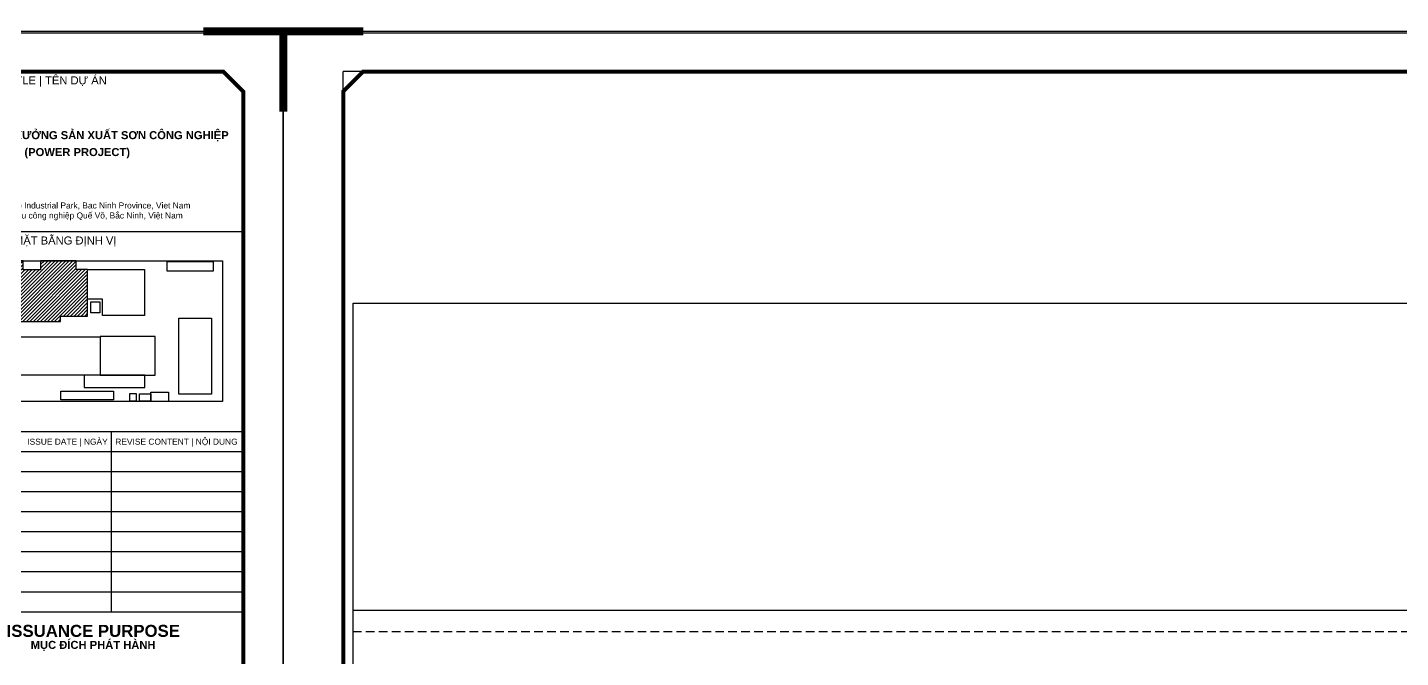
# Model space of a CAD drawing. Header units: inches. Extents: x 340055 to 349452, y -34649 to -30845.
# Drawn here: x 348237.1 to 348635.1, y -33529.2 to -33346.7 of the extents above; entities that cross this region are included whole.
import ezdxf

# ---------------------------------------------------------------- set-up
doc = ezdxf.new("R2010")
doc.units = ezdxf.units.IN
doc.header["$MEASUREMENT"] = 0
doc.linetypes.add('HIDDEN', pattern=[0.375, 0.25, -0.125])
doc.layers.add('3', color=3, linetype='Continuous')
doc.layers.add('NET IN', color=3, linetype='Continuous')
for name, color, linetype, lineweight in [('TL-TIILE BLOCK A2$0$TL-TITLE BLOCK - TEXT @ 1', 7, 'Continuous', 25), ('TL-TIILE BLOCK A2$0$TL-TITLE BLOCK 1', 7, 'Continuous', 50), ('TL-TIILE BLOCK A2$0$TL-TITLE BLOCK 2', 7, 'Continuous', 25), ('TL-TITLE BLOCK - TEXT', 7, 'Continuous', 25)]:
    doc.layers.add(name, color=color, linetype=linetype, lineweight=lineweight)
doc.styles.add('TL-TIILE BLOCK A2$0$MEP-TEXT T.BLOCK 1', font='arial.ttf', dxfattribs={"height": 1.5})
doc.styles.add('TL-TIILE BLOCK A2$0$MEP-TEXT T.BLOCK 2', font='arial.ttf')
doc.styles.add('TL-TIILE BLOCK A2$0$MEP-TEXT T.BLOCK 3', font='arial.ttf', dxfattribs={"height": 3})

# ---------------------------------------------------------------- blocks, each defined once
blk = doc.blocks.new('kt kien truc 1')
at = {"layer": 'TL-TITLE BLOCK - TEXT', "ltscale": 5}
h = blk.add_hatch(dxfattribs=at)
h.set_pattern_fill('ANSI31', color=252, scale=5)
h.set_pattern_definition([(45, (0.6056589822655951, 1.008431430836026), (-0.4419417382415922, 0.4419417382415922), [])])
h.paths.add_polyline_path([(545.1177861023643, 360.5188746352139), (542.2223066576844, 360.5188746352139), (542.2223066576844, 362.7441854701592), (533.3820605613091, 362.7441854701592), (533.3820605613091, 360.489272985706), (528.9963997413324, 360.489272985706), (528.9963997413324, 362.7441854701592), (520.1529842012496, 362.7441854701592), (520.1529842012496, 360.489272985706), (516.807868826867, 360.489272985706), (516.807868826867, 352.5540765176358), (513.2383765987797, 352.5560307979113), (513.2383765987797, 348.1560257390624), (516.7033966225081, 348.1560257390624), (516.7033984195259, 347.5972761715466), (538.3249932594535, 347.5972761715466), (538.3249932594535, 348.9171593409388), (545.1177861023643, 348.9171593409388)])
at = {"layer": 'Defpoints'}
for p in [(20, 410), (15, 405)]:
    blk.add_line(p, (15, 410), dxfattribs=at)
at = {"layer": 'Defpoints', "color": 8, "const_width": 2}
for points in [[(0, 400), (0, 420), (20, 420)], [(594, 400), (594, 420), (574, 420)]]:
    blk.add_lwpolyline(points, dxfattribs=at)
at = {"layer": 'Defpoints', "color": 8}
blk.add_lwpolyline([(0, 0), (594, 0), (594, 420), (0, 420)], close=True, dxfattribs=at)
at = {"layer": 'TL-TIILE BLOCK A2$0$TL-TITLE BLOCK 1', "const_width": 1}
blk.add_lwpolyline([(20, 10), (579, 10), (584, 15), (584, 405), (579, 410), (20, 410), (15, 405), (15, 15)], close=True, dxfattribs=at)
at = {"layer": 'TL-TIILE BLOCK A2$0$TL-TITLE BLOCK 2'}
for p, q in [((584, 370), (509, 370)), ((584, 320), (509, 320)), ((584, 320), (509, 320)), ((551, 320), (551, 275)), ((584, 315), (509, 315)), ((584, 310), (509, 310)), ((584, 305), (509, 305)), ((584, 300), (509, 300)), ((584, 295), (509, 295)), ((584, 290), (509, 290)), ((584, 285), (509, 285)), ((584, 280), (509, 280)), ((584, 275), (509, 275))]:
    blk.add_line(p, q, dxfattribs=at)
at = {"layer": 'TL-TITLE BLOCK - TEXT'}
for points in [[(513.0843749086725, 362.7441854701592), (578.8247749086495, 362.7441854701592), (578.8247749086495, 327.5695950043512), (513.0843749086725, 327.5695950043512)], [(565.0197749086492, 362.5901854701592), (576.4597749086479, 362.5901854701592), (576.4597749086479, 360.1701854701591), (565.0197749086492, 360.1701854701591)], [(545.9193340437341, 352.4767265426361), (548.1417643045697, 352.4767265426361), (548.1417643045697, 349.709275947921), (545.9193340437341, 349.709275947921)], [(567.9435752685094, 348.4325254701591), (576.1077749086489, 348.4325254701591), (576.1077749086489, 329.4465254701593), (567.9435752685094, 329.4465254701593)], [(526.7742643045694, 343.7691515726769), (548.2183425899239, 343.7691515726769), (548.2183425899239, 334.1771854262329), (526.7742643045694, 334.1771854262329)], [(548.2175679407246, 334.1771854262329), (562.0211425900561, 334.1771854262329), (562.0211425900561, 343.8571738350647), (548.2175679407246, 343.8571738350647)], [(544.2583425900357, 331.0971854701579), (559.3833309549555, 331.0971854701579), (559.3833309549555, 334.1771854701587), (544.2583425900357, 334.1771854701587)], [(538.3955244535391, 330.1801447864741), (551.595524453538, 330.1801447864741), (551.595524453538, 327.9801447864742), (538.3955244535391, 327.9801447864742)], [(557.3258380792267, 329.4927254701596), (555.557225030585, 329.4927254701596), (555.557225030585, 327.7241124215179), (557.3258380792267, 327.7241124215179)], [(558.0677521888811, 329.4927254701596), (560.9277521888798, 329.4927254701596), (560.9277521888798, 327.6858654701596), (558.0677521888811, 327.6858654701596)], [(560.9277521888798, 329.8858654701592), (565.3277521888795, 329.8858654701592), (565.3277521888795, 327.5978654701591), (560.9277521888798, 327.5978654701591)]]:
    blk.add_lwpolyline(points, close=True, dxfattribs=at)
for points in [[(545.1177861023643, 360.5188746352139), (542.2223066576844, 360.5188746352139), (542.2223066576844, 362.7441854701592), (533.3820605613091, 362.7441854701592), (533.3820605613091, 360.489272985706), (528.9963997413324, 360.489272985706), (528.9963997413324, 362.7441854701592), (520.1529842012496, 362.7441854701592), (520.1529842012496, 360.489272985706), (516.807868826867, 360.489272985706), (516.807868826867, 352.5540765176358), (513.2383765987797, 352.5560307979113), (513.2383765987797, 348.1560257390624), (516.7033966225081, 348.1560257390624), (516.7033984195259, 347.5972761715466), (538.3249932594535, 347.5972761715466), (538.3249932594535, 348.9171593409388), (545.1177861023643, 348.9171593409388), (545.1177861023643, 360.5188746352139)], [(545.1177861023643, 360.5188746352139), (559.3417941812022, 360.5188746352139), (559.3417941812022, 349.0275254910659), (548.8609472751341, 349.0275254910659), (548.8609472751341, 353.1412935113785), (545.1177861023643, 353.1412935113785), (545.1177861023643, 360.5188746352139)]]:
    blk.add_lwpolyline(points, dxfattribs=at)
at = {"layer": 'TL-TIILE BLOCK A2$0$TL-TITLE BLOCK - TEXT @ 1', "attachment_point": 1}
for s, width, insert, char_height, style in [('PROJECT TITLE | TÊN DỰ ÁN', 66.54820784047115, (510.7830321226938, 408.7947269506867), 2, 'TL-TIILE BLOCK A2$0$MEP-TEXT T.BLOCK 2'), ('\\pi0.50923;{\\fArial|b1|i0|c0|p34;MỞ RỘNG XƯỞNG SẢN XUẤT SƠN CÔNG NGHIỆP}', 68.8383701581688, (511.7206365273505, 395.1045713495096), 2, 'TL-TIILE BLOCK A2$0$MEP-TEXT T.BLOCK 3'), ('\\pi0.50924;{\\fArial|b1|i0|c0|p34;(POWER PROJECT)}', 32.16893061262726, (528.8229266895269, 390.8801033829131), 2, 'TL-TIILE BLOCK A2$0$MEP-TEXT T.BLOCK 3'), ('ADD:^II4-1, Que Vo Industrial Park, Bac Ninh Province, Viet Nam ', 66.54820784047115, (510.7830321226938, 377.2947269506867), 1.5, 'TL-TIILE BLOCK A2$0$MEP-TEXT T.BLOCK 1'), ('Địa chỉ: Lô I4-1, Khu công nghiệp Quế Võ, Bắc Ninh, Việt Nam', 66.54820784047115, (510.7830321226938, 374.7947269506867), 1.5, 'TL-TIILE BLOCK A2$0$MEP-TEXT T.BLOCK 1'), ('KEY PLAN | MẶT BẰNG ĐỊNH VỊ', 66.54820784047115, (510.7830321226938, 368.7947269506867), 2, 'TL-TIILE BLOCK A2$0$MEP-TEXT T.BLOCK 2'), ('ISSUE DATE | NGÀY', 37.61800927431796, (530.0384513858444, 318.2947269506867), 1.5, 'TL-TIILE BLOCK A2$0$MEP-TEXT T.BLOCK 1'), ('REVISE CONTENT | NỘI DUNG', 37.61800927431796, (552.0384513858444, 318.2947269506867), 1.5, 'TL-TIILE BLOCK A2$0$MEP-TEXT T.BLOCK 1'), ('\\pi11.8638;{\\fArial|b1|i0|c0|p34;ISSUANCE PURPOSE}', 66.54820784047115, (513.0139460923456, 271.7947269506867), 3, 'TL-TIILE BLOCK A2$0$MEP-TEXT T.BLOCK 3'), ('\\pi17.8812;{\\fArial|b1|i0|c0|p34;MỤC ĐÍCH PHÁT HÀNH}', 66.54820784047115, (513.0139460923456, 267.7947269506867), 2, 'TL-TIILE BLOCK A2$0$MEP-TEXT T.BLOCK 2')]:
    blk.add_mtext_dynamic_manual_height_columns(s, width=width, gutter_width=15, heights=[0], dxfattribs=dict(at, insert=insert, char_height=char_height, style=style))

msp = doc.modelspace()

# ---------------------------------------------------------------- linework, layer by layer
at = {"color": 8}
msp.add_lwpolyline([(348331.4877958201, -33426.53977823332), (348900.8257251621, -33426.53977823332), (348900.8257251621, -33778.11963435022), (348331.4877958201, -33778.11963435022)], close=True, dxfattribs=at)
at = {"color": 94}
msp.add_lwpolyline([(348331.4877958201, -33515.50475263184), (348767.6888358534, -33515.50475263184), (348767.6888358534, -33575.00475263067), (348331.4877958201, -33575.00475263067)], dxfattribs=at)
at = {"color": 94, "linetype": 'HIDDEN', "ltscale": 10}
msp.add_lwpolyline([(348331.4877958201, -33521.67141929858), (348767.6888358534, -33521.67141929858)], dxfattribs=at)
at = {"layer": 'NET IN'}
for points in [[(347622.4698301618, -33348.29819040407), (348311.2496969416, -33348.29819040407), (348311.2496969416, -33834.89874425224), (347622.4698301618, -33834.89874425224)], [(348311.2497209122, -33348.29819040408), (349000.029587692, -33348.29819040408), (349000.029587692, -33834.89874425225), (348311.2497209122, -33834.89874425225)]]:
    msp.add_lwpolyline(points, close=True, dxfattribs=at)

# ---------------------------------------------------------------- block references
at = {"layer": '3', "xscale": 1.159562065285868, "yscale": 1.159562065285868, "zscale": 1.159562065285868}
for p in [(347622.4698541324, -33834.89874425223), (348311.2497448827, -33834.89874425224)]:
    msp.add_blockref('kt kien truc 1', p, dxfattribs=at)

doc.saveas('drawing.dxf')
